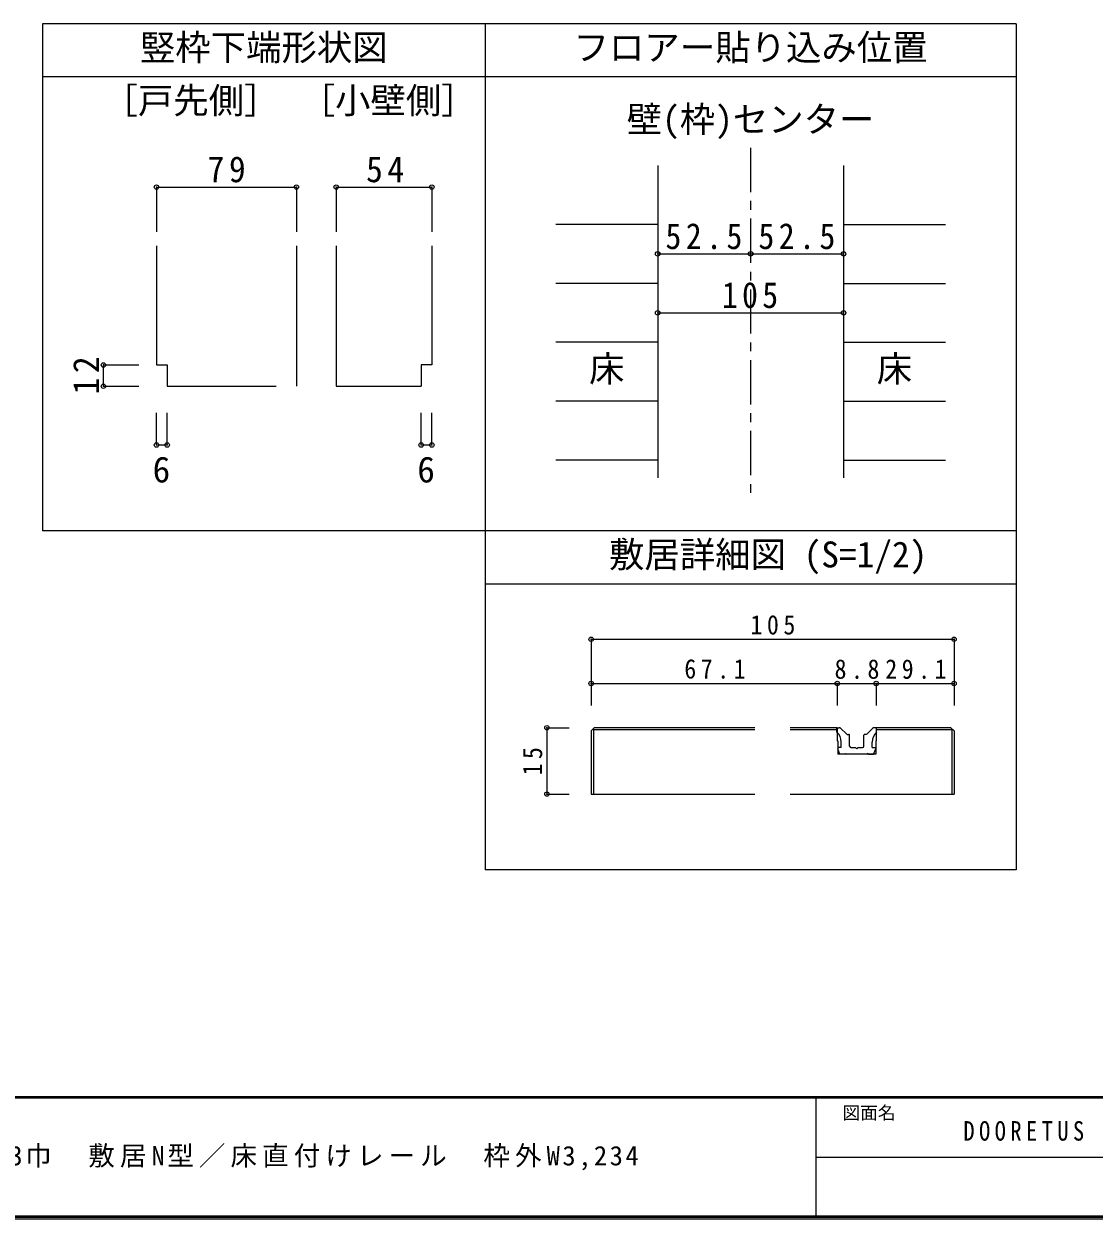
# Model space of a CAD drawing. Units: millimetres at full size, sheet at 1:5, with parts at other scales. Extents: x -973 to 977, y -718 to 696.
# Drawn here: x -446 to 159, y -701 to -26 of the extents above; entities that cross this region are included whole.
import ezdxf
from ezdxf.enums import TextEntityAlignment as Align

# ---------------------------------------------------------------- set-up
doc = ezdxf.new("R2010")
doc.units = ezdxf.units.MM
doc.header["$LTSCALE"] = 5
doc.header["$PDMODE"] = 32
doc.header["$PDSIZE"] = 2.5
doc.linetypes.add('CHAIN1', pattern=[8, 5, -1, 1, -1])
for name, color, linetype in [('0-0_補助線', 4, 'Continuous'), ('0-1_通り芯', 4, 'CHAIN1'), ('0-3_仕上げ', 2, 'Continuous'), ('0-4_枠', 3, 'Continuous'), ('0-A_文字', 3, 'Continuous'), ('0-B_寸法', 7, 'Continuous'), ('1-4_枠', 3, 'Continuous'), ('1-7_金物', 7, 'Continuous'), ('1-B_寸法', 7, 'Continuous'), ('F-0_補助線', 7, 'Continuous'), ('F-1_枠', 6, 'Continuous'), ('F-A_文字', 7, 'Continuous')]:
    doc.layers.add(name, color=color, linetype=linetype)
doc.styles.add('ＭＳ ゴシック', font='')
doc.styles.get('ＭＳ ゴシック').set_extended_font_data('MS Gothic')

msp = doc.modelspace()

# ---------------------------------------------------------------- linework, layer by layer
at = {"layer": '0-0_補助線'}
for p, q in [((-370.775, -117.68), (-370.775, -142.94)), ((-370.775, -117.68), (-291.775, -117.68)), ((-291.775, -117.68), (-291.775, -142.94)), ((-269.275, -117.68), (-269.275, -142.94)), ((-400.775, -230.23), (-400.775, -218.23)), ((-400.775, -218.23), (-380.775, -218.23)), ((-400.775, -230.23), (-380.775, -230.23)), ((-370.775, -263.43), (-370.775, -245.23)), ((-221.275, -263.43), (-221.275, -245.23))]:
    msp.add_line(p, q, dxfattribs=at)
at = {"layer": '0-0_補助線', "color": 3}
for p, q in [((-291.775, -150.981), (-291.775, -230.23)), ((-269.275, -150.981), (-269.275, -230.23)), ((-215.275, -150.981), (-215.275, -218.23)), ((-215.275, -218.23), (-221.275, -218.23)), ((-221.275, -218.23), (-221.275, -230.23)), ((-269.275, -230.23), (-221.275, -230.23))]:
    msp.add_line(p, q, dxfattribs=at)
at = {"layer": '0-0_補助線'}
for points in [[(-269.275, -117.68), (-215.275, -117.68), (-215.275, -142.94)], [(-370.775, -263.43), (-364.775, -263.43), (-364.775, -245.23)], [(-221.275, -263.43), (-215.275, -263.43), (-215.275, -245.23)]]:
    msp.add_lwpolyline(points, dxfattribs=at)
at = {"layer": '0-0_補助線', "color": 3}
msp.add_lwpolyline([(-370.775, -150.981), (-370.775, -218.23), (-364.775, -218.23), (-364.775, -230.23), (-303.275, -230.23)], dxfattribs=at)
at = {"layer": '0-0_補助線', "color": 7}
for p in [(-370.775, -117.68), (-291.775, -117.68), (-269.275, -117.68), (-215.275, -117.68), (-400.775, -218.23), (-400.775, -230.23), (-370.775, -263.43), (-364.775, -263.43), (-221.275, -263.43), (-215.275, -263.43)]:
    msp.add_point(p, dxfattribs=at)
at = {"layer": '0-1_通り芯'}
msp.add_line((-35.18, -95.5), (-35.18, -292.007), dxfattribs=at)
at = {"layer": '0-3_仕上げ', "color": 4}
for p, q in [((-87.68, -138.801), (-145.18, -138.801)), ((17.32, -138.801), (74.82, -138.801)), ((-87.68, -172.103), (-145.18, -172.103)), ((17.32, -172.103), (74.82, -172.103)), ((-87.68, -205.404), (-145.18, -205.404)), ((17.32, -205.404), (74.82, -205.404)), ((-87.68, -238.706), (-145.18, -238.706)), ((17.32, -238.706), (74.82, -238.706)), ((-87.68, -272.007), (-145.18, -272.007)), ((17.32, -272.007), (74.82, -272.007))]:
    msp.add_line(p, q, dxfattribs=at)
at = {"layer": '0-4_枠'}
for p, q in [((-87.68, -105.5), (-87.68, -282.007)), ((17.32, -105.5), (17.32, -282.007))]:
    msp.add_line(p, q, dxfattribs=at)
at = {"layer": '0-A_文字'}
for p, q in [((114.82, -25.5), (-435.18, -25.5)), ((-435.18, -25.5), (-435.18, -312.007)), ((-185.18, -25.5), (-185.18, -503.5)), ((114.82, -55.5), (-435.18, -55.5)), ((114.82, -312.007), (-435.18, -312.007)), ((114.82, -342.007), (-185.18, -342.007))]:
    msp.add_line(p, q, dxfattribs=at)
msp.add_lwpolyline([(114.82, -25.5), (114.82, -503.5), (-185.18, -503.5)], dxfattribs=at)
at = {"layer": '0-B_寸法', "color": 4}
for p, q in [((-87.68, -155.452), (-35.18, -155.452)), ((-35.18, -155.452), (17.32, -155.452)), ((-87.68, -188.753), (17.32, -188.753))]:
    msp.add_line(p, q, dxfattribs=at)
at = {"layer": '0-B_寸法'}
for p in [(-87.68, -155.452), (-35.18, -155.452), (17.32, -155.452), (-87.68, -188.753), (17.32, -188.753)]:
    msp.add_point(p, dxfattribs=at)
at = {"layer": '1-4_枠'}
for p, q in [((-123.501, -423.188), (-125.269, -424.956)), ((-125.24, -424.956), (-125.24, -460.688)), ((-124.019, -424.438), (-124.019, -460.688)), ((-32.769, -424.438), (-124.019, -424.438)), ((-32.769, -423.188), (-123.501, -423.188)), ((13.731, -423.188), (-12.769, -423.188)), ((13.731, -424.438), (-12.769, -424.438)), ((35.731, -423.188), (35.731, -430.688)), ((77.963, -423.188), (35.731, -423.188)), ((78.481, -424.438), (35.731, -424.438)), ((77.963, -423.188), (79.731, -424.956)), ((78.481, -424.438), (78.481, -460.688)), ((79.731, -424.956), (79.731, -460.688)), ((35.481, -430.688), (35.481, -438.188)), ((35.481, -430.688), (35.731, -430.688)), ((35.481, -438.188), (13.981, -438.188)), ((-125.269, -460.688), (-32.769, -460.688)), ((-12.769, -460.688), (79.731, -460.688))]:
    msp.add_line(p, q, dxfattribs=at)
msp.add_lwpolyline([(13.731, -423.188), (13.731, -430.688), (13.981, -430.688), (13.981, -438.188)], dxfattribs=at)
at = {"layer": '1-7_金物'}
for p, q in [((18.886, -426.718), (15.722, -423.554)), ((30.576, -426.718), (33.74, -423.554)), ((35.981, -423.188), (34.624, -423.188)), ((35.981, -425.688), (35.981, -423.188)), ((15.981, -434.438), (15.981, -431.278)), ((19.417, -426.938), (20.231, -426.938)), ((20.731, -433.688), (20.731, -427.438)), ((28.731, -433.688), (28.731, -427.438)), ((30.045, -426.938), (29.231, -426.938)), ((33.481, -434.438), (33.481, -431.278)), ((15.981, -434.438), (14.481, -434.438)), ((30.481, -438.188), (18.981, -438.188)), ((21.481, -434.438), (23.981, -434.438)), ((23.981, -434.438), (24.731, -435.188)), ((24.731, -435.188), (25.481, -434.438)), ((25.481, -434.438), (27.981, -434.438)), ((30.981, -437.688), (30.481, -438.188)), ((31.481, -438.188), (30.981, -437.688)), ((31.481, -438.188), (34.231, -438.188)), ((33.481, -434.438), (34.981, -434.438)), ((34.231, -438.188), (35.446, -435.122))]:
    msp.add_line(p, q, dxfattribs=at)
for points in [[(13.481, -425.688), (13.481, -423.188), (14.838, -423.188)], [(17.981, -438.188), (15.231, -438.188), (14.016, -435.122)], [(17.981, -438.188), (18.481, -437.688), (18.981, -438.188)]]:
    msp.add_lwpolyline(points, dxfattribs=at)
for centre, radius, start, end in [((14.838, -424.438), 1.25, 45, 90), ((34.624, -424.438), 1.25, 90, 135), ((8.481, -431.278), 7.5, 0, 48.19), ((19.417, -426.188), 0.75, 225, 270), ((20.231, -427.438), 0.5, 0, 90), ((29.231, -427.438), 0.5, 90, 180), ((30.045, -426.188), 0.75, 270, 315), ((40.981, -431.278), 7.5, 131.81, 180), ((14.481, -434.938), 0.5, 90, 201.616), ((21.481, -433.688), 0.75, 180, 270), ((27.981, -433.688), 0.75, 270, 0), ((34.981, -434.938), 0.5, 338.384, 90)]:
    msp.add_arc(centre, radius, start, end, dxfattribs=at)
at = {"layer": '1-B_寸法', "color": 4}
for p, q in [((-125.269, -373.188), (79.731, -373.188)), ((-125.269, -373.188), (-125.269, -398.188)), ((79.731, -373.188), (79.731, -398.188)), ((-125.269, -398.188), (-81.269, -398.188)), ((-125.269, -398.188), (-125.269, -410.688)), ((-150.269, -423.188), (-137.769, -423.188)), ((-150.269, -423.188), (-150.269, -460.688)), ((-150.269, -460.688), (-137.769, -460.688))]:
    msp.add_line(p, q, dxfattribs=at)
for points in [[(-81.269, -398.188), (-59.269, -398.188), (13.731, -398.188), (13.731, -410.688)], [(13.731, -398.188), (35.731, -398.188), (35.731, -410.688)], [(35.731, -398.188), (79.731, -398.188), (79.731, -410.688)]]:
    msp.add_lwpolyline(points, dxfattribs=at)
at = {"layer": '1-B_寸法'}
for p in [(-125.269, -373.188), (79.731, -373.188), (-125.269, -398.188), (13.731, -398.188), (35.731, -398.188), (79.731, -398.188), (-150.269, -423.188), (-150.269, -460.688)]:
    msp.add_point(p, dxfattribs=at)
at = {"layer": 'F-1_枠'}
for p, q in [((976.653, -631.667), (-973.347, -631.667)), ((976.653, -632.5), (-973.347, -632.5)), ((1.653, -632.5), (1.653, -699.167)), ((1.653, -665.833), (974.986, -665.834)), ((976.653, -699.167), (-973.347, -699.167)), ((976.653, -700), (-973.347, -700)), ((976.653, -700.833), (-973.347, -700.833))]:
    msp.add_line(p, q, dxfattribs=at)

# ---------------------------------------------------------------- texts
at = {"layer": '0-0_補助線', "color": 7, "style": 'ＭＳ ゴシック'}
for s, p in [('［戸先側］', (-401.292, -80.5)), ('［小壁側］', (-289.925, -80.5)), ('6', (-372.996, -289.004)), ('6', (-223.496, -289.004))]:
    msp.add_text(s, height=14.66, dxfattribs=at).set_placement(p, align=Align.BOTTOM_LEFT)
at = {"layer": '0-0_補助線', "color": 7, "char_height": 14.66, "attachment_point": 7, "style": 'ＭＳ ゴシック'}
for s, insert in [('\\T1.27;\\W0.95;79', (-341.9, -115.18)), ('\\T1.27;\\W0.95;54', (-252.409, -115.18))]:
    msp.add_mtext(s, dxfattribs=dict(at, insert=insert))
at = {"layer": '0-0_補助線', "color": 7, "insert": (-403.275, -234.855), "char_height": 14.66, "attachment_point": 7, "rotation": 90, "style": 'ＭＳ ゴシック'}
msp.add_mtext('\\T1.27;\\W0.95;12', dxfattribs=at)
at = {"layer": '0-A_文字', "color": 7, "style": 'ＭＳ ゴシック'}
for s, p in [('竪枠下端形状図', (-380.18, -50.5)), ('フロアー貼り込み位置', (-135.18, -50.5)), ('壁(枠)センター', (-105.18, -91.091)), ('床', (-126.43, -232.055)), ('床', (36.07, -232.055)), ('敷居詳細図 (S=1/2)', (-115.18, -337.007))]:
    msp.add_text(s, height=14.66, dxfattribs=at).set_placement(p, align=Align.BOTTOM_LEFT)
at = {"layer": '0-B_寸法', "char_height": 14.66, "attachment_point": 7, "style": 'ＭＳ ゴシック'}
for s, insert in [('\\T1.28;\\W0.9;52.5', (-83.305, -152.952)), ('\\T1.28;\\W0.9;52.5', (-30.805, -152.952)), ('\\T1.27;\\W0.9;105', (-51.43, -186.253))]:
    msp.add_mtext(s, dxfattribs=dict(at, insert=insert))
at = {"layer": '1-B_寸法', "char_height": 11, "attachment_point": 7, "style": 'ＭＳ ゴシック'}
for s, insert in [('\\T1.38;\\W0.9;105', (-35.269, -370.688)), ('\\T1.38;\\W0.9;67.1', (-72.644, -395.587)), ('\\T1.38;\\W0.9;8.8', (12.231, -395.688)), ('\\T1.38;\\W0.9;29.1', (40.856, -395.688))]:
    msp.add_mtext(s, dxfattribs=dict(at, insert=insert))
at = {"layer": '1-B_寸法', "insert": (-152.769, -450.063), "char_height": 11, "attachment_point": 7, "rotation": 90, "style": 'ＭＳ ゴシック'}
msp.add_mtext('\\T1.36;\\W0.9;15', dxfattribs=at)
at = {"layer": 'F-0_補助線', "insert": (84.986, -656.667), "char_height": 11, "attachment_point": 7, "style": 'ＭＳ ゴシック'}
msp.add_mtext('\\T1.39;\\W0.85;DOORETUS', dxfattribs=at)
at = {"layer": 'F-A_文字', "style": 'ＭＳ ゴシック'}
msp.add_text('図面名', height=7.331, dxfattribs=at).set_placement((16.653, -646.667), align=Align.BOTTOM_LEFT)
at = {"layer": 'F-A_文字', "insert": (-846.68, -673.333), "char_height": 11, "attachment_point": 7, "style": 'ＭＳ ゴシック'}
msp.add_mtext('\\T1.19;ドレタス\u3000引き分け戸\u3000レールタイプ\u3000固定枠113巾\u3000敷居N型／床直付けレール\u3000枠外W3,234', dxfattribs=at)

doc.saveas('drawing.dxf')
